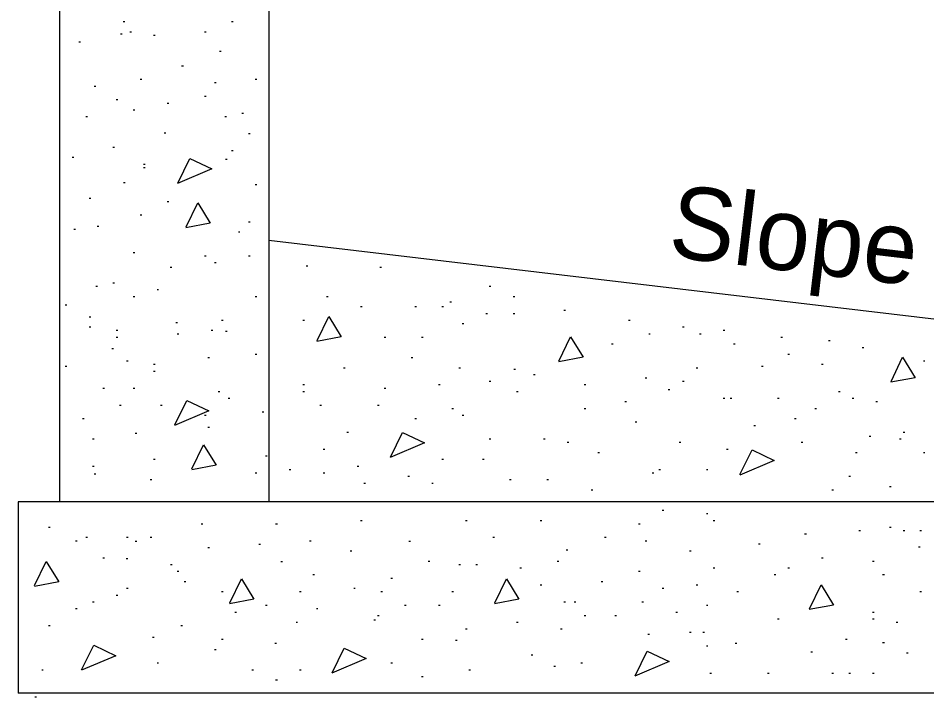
# Model space of a CAD drawing. Extents: x 0 to 2.83, y -0.12 to 1.83.
# Drawn here: x 0.5307 to 0.6766, y 0.3526 to 0.4615 of the extents above; entities that cross this region are included whole.
import ezdxf

# ---------------------------------------------------------------- set-up
doc = ezdxf.new("R2010")
doc.units = 0
doc.layers.add('RD_Pr_Roadway_Notes', color=7, linetype='Continuous')
doc.layers.add('SH_General_Details', color=7, linetype='Continuous')

msp = doc.modelspace()

# ---------------------------------------------------------------- linework, layer by layer
at = {"layer": 'SH_General_Details'}
for p, q in [((0.53736, 0.38389), (0.53736, 0.60446)), ((0.57096, 0.60389), (0.57096, 0.38389)), ((0.54754, 0.461), (0.5478, 0.461)), ((0.56497, 0.461), (0.56523, 0.461)), ((0.54712, 0.45904), (0.54739, 0.45904)), ((0.54863, 0.45937), (0.54889, 0.45937)), ((0.55244, 0.45882), (0.55271, 0.45882)), ((0.56061, 0.45937), (0.56088, 0.45937)), ((0.54046, 0.45774), (0.54072, 0.45774)), ((0.56303, 0.45623), (0.5633, 0.45623)), ((0.55695, 0.45389), (0.55722, 0.45389)), ((0.55026, 0.45174), (0.55053, 0.45174)), ((0.56225, 0.4512), (0.56251, 0.4512)), ((0.56878, 0.45174), (0.56905, 0.45174)), ((0.54291, 0.45062), (0.54318, 0.45062)), ((0.54645, 0.44848), (0.54671, 0.44848)), ((0.56061, 0.44902), (0.56088, 0.44902)), ((0.54917, 0.44684), (0.54944, 0.44684)), ((0.55462, 0.44793), (0.55489, 0.44793)), ((0.54155, 0.44575), (0.54181, 0.44575)), ((0.56388, 0.44575), (0.56415, 0.44575)), ((0.5666, 0.4463), (0.56687, 0.4463)), ((0.55414, 0.44313), (0.55441, 0.44313)), ((0.56769, 0.44303), (0.56796, 0.44303)), ((0.5459, 0.44085), (0.54617, 0.44085)), ((0.56497, 0.4403), (0.56523, 0.4403)), ((0.53937, 0.43922), (0.53963, 0.43922)), ((0.55081, 0.43813), (0.55107, 0.43813)), ((0.56397, 0.43892), (0.56424, 0.43892)), ((0.55081, 0.43758), (0.55107, 0.43758)), ((0.54759, 0.43517), (0.54786, 0.43517)), ((0.56878, 0.43486), (0.56905, 0.43486)), ((0.54209, 0.43268), (0.54236, 0.43268)), ((0.55462, 0.43213), (0.55489, 0.43213)), ((0.55026, 0.42996), (0.55053, 0.42996)), ((0.53964, 0.42769), (0.5399, 0.42769)), ((0.54338, 0.42816), (0.54365, 0.42816)), ((0.56769, 0.42887), (0.56796, 0.42887)), ((0.56606, 0.42723), (0.56632, 0.42723)), ((1.10273, 0.36301), (0.57096, 0.42585)), ((0.54917, 0.42396), (0.54944, 0.42396)), ((0.56061, 0.42342), (0.56088, 0.42342)), ((0.56769, 0.42342), (0.56796, 0.42342)), ((0.56225, 0.42233), (0.56251, 0.42233)), ((0.55508, 0.4216), (0.55535, 0.4216)), ((0.57695, 0.42178), (0.57722, 0.42178)), ((0.58877, 0.4216), (0.58903, 0.4216)), ((0.5459, 0.41906), (0.54617, 0.41906)), ((0.54318, 0.41852), (0.54345, 0.41852)), ((0.55299, 0.41797), (0.55325, 0.41797)), ((0.60637, 0.41852), (0.60663, 0.41852)), ((0.54917, 0.41688), (0.54944, 0.41688)), ((0.56878, 0.41688), (0.56905, 0.41688)), ((0.58022, 0.41688), (0.58049, 0.41688)), ((0.6, 0.41599), (0.60027, 0.41599)), ((0.61018, 0.41688), (0.61045, 0.41688)), ((0.53823, 0.41552), (0.5385, 0.41552)), ((0.58567, 0.41525), (0.58593, 0.41525)), ((0.59438, 0.41525), (0.59465, 0.41525)), ((0.59874, 0.41525), (0.59901, 0.41525)), ((0.61835, 0.4147), (0.61862, 0.4147)), ((0.54209, 0.41361), (0.54236, 0.41361)), ((0.56333, 0.41307), (0.5636, 0.41307)), ((0.57641, 0.41307), (0.57667, 0.41307)), ((0.60582, 0.41416), (0.60609, 0.41416)), ((0.61018, 0.41416), (0.61045, 0.41416)), ((0.6287, 0.41307), (0.62897, 0.41307)), ((0.54209, 0.41198), (0.54236, 0.41198)), ((0.55601, 0.41271), (0.55628, 0.41271)), ((0.60201, 0.41252), (0.60227, 0.41252)), ((0.63741, 0.41198), (0.63768, 0.41198)), ((0.54645, 0.41144), (0.54671, 0.41144)), ((0.54645, 0.41035), (0.54671, 0.41035)), ((0.55625, 0.41089), (0.55652, 0.41089)), ((0.5617, 0.41144), (0.56197, 0.41144)), ((0.56397, 0.41131), (0.56424, 0.41131)), ((0.58948, 0.41035), (0.58975, 0.41035)), ((0.59547, 0.41035), (0.59574, 0.41035)), ((0.63197, 0.41089), (0.63223, 0.41089)), ((0.64014, 0.41089), (0.6404, 0.41089)), ((0.64395, 0.41144), (0.64422, 0.41144)), ((0.65321, 0.41035), (0.65348, 0.41035)), ((0.62597, 0.40926), (0.62624, 0.40926)), ((0.64558, 0.40926), (0.64585, 0.40926)), ((0.66084, 0.4098), (0.6611, 0.4098)), ((0.66628, 0.40871), (0.66655, 0.40871)), ((0.54572, 0.4085), (0.54599, 0.4085)), ((0.56878, 0.40762), (0.56905, 0.40762)), ((0.6543, 0.40762), (0.65457, 0.40762)), ((0.54808, 0.40653), (0.54835, 0.40653)), ((0.55244, 0.40599), (0.55271, 0.40599)), ((0.56116, 0.40708), (0.56142, 0.40708)), ((0.59384, 0.40708), (0.5941, 0.40708)), ((0.65975, 0.40599), (0.66001, 0.40599)), ((0.67609, 0.40653), (0.67635, 0.40653)), ((0.53823, 0.4057), (0.5385, 0.4057)), ((0.55244, 0.4049), (0.55271, 0.4049)), ((0.58294, 0.40544), (0.58321, 0.40544)), ((0.60146, 0.40544), (0.60173, 0.40544)), ((0.61029, 0.40523), (0.61056, 0.40523)), ((0.61345, 0.40435), (0.61371, 0.40435)), ((0.63959, 0.40544), (0.63986, 0.40544)), ((0.65007, 0.4057), (0.65033, 0.4057)), ((0.60637, 0.40326), (0.60663, 0.40326)), ((0.63142, 0.40381), (0.63169, 0.40381)), ((0.63741, 0.40326), (0.63768, 0.40326)), ((0.54427, 0.40218), (0.54454, 0.40218)), ((0.54917, 0.40218), (0.54944, 0.40218)), ((0.56279, 0.40163), (0.56306, 0.40163)), ((0.57641, 0.40272), (0.57667, 0.40272)), ((0.57641, 0.40163), (0.57667, 0.40163)), ((0.58948, 0.40218), (0.58975, 0.40218)), ((0.59819, 0.40272), (0.59846, 0.40272)), ((0.61072, 0.40163), (0.61099, 0.40163)), ((0.62162, 0.40272), (0.62188, 0.40272)), ((0.63509, 0.40195), (0.63536, 0.40195)), ((0.66247, 0.40163), (0.66274, 0.40163)), ((0.56442, 0.40054), (0.56469, 0.40054)), ((0.62815, 0.4), (0.62842, 0.4)), ((0.64395, 0.40054), (0.64422, 0.40054)), ((0.64504, 0.40054), (0.64531, 0.40054)), ((0.65267, 0.40054), (0.65293, 0.40054)), ((0.66465, 0.40054), (0.66492, 0.40054)), ((0.66846, 0.4), (0.66873, 0.4)), ((0.54699, 0.39945), (0.54726, 0.39945)), ((0.55353, 0.39945), (0.5538, 0.39945)), ((0.57913, 0.39945), (0.5794, 0.39945)), ((0.58839, 0.39945), (0.58866, 0.39945)), ((0.60037, 0.39891), (0.60064, 0.39891)), ((0.62162, 0.39891), (0.62188, 0.39891)), ((0.65866, 0.39891), (0.65892, 0.39891)), ((0.541, 0.39727), (0.54127, 0.39727)), ((0.56061, 0.39782), (0.56088, 0.39782)), ((0.56987, 0.39836), (0.57014, 0.39836)), ((0.59438, 0.39727), (0.59465, 0.39727)), ((0.60201, 0.39782), (0.60227, 0.39782)), ((0.65539, 0.39727), (0.65566, 0.39727)), ((0.56116, 0.39587), (0.56143, 0.39587)), ((0.62979, 0.39673), (0.63005, 0.39673)), ((0.64885, 0.39618), (0.64912, 0.39618)), ((0.54946, 0.39493), (0.54973, 0.39493)), ((0.58349, 0.39509), (0.58375, 0.39509)), ((0.66738, 0.39446), (0.66765, 0.39446)), ((0.67282, 0.39509), (0.67309, 0.39509)), ((0.54264, 0.394), (0.5429, 0.394)), ((0.60637, 0.394), (0.60663, 0.394)), ((0.61508, 0.394), (0.61535, 0.394)), ((0.61889, 0.39346), (0.61916, 0.39346)), ((0.63687, 0.39346), (0.63714, 0.39346)), ((0.65648, 0.39346), (0.65675, 0.39346)), ((0.67227, 0.394), (0.67254, 0.394)), ((0.57042, 0.39128), (0.57068, 0.39128)), ((0.57968, 0.39237), (0.57994, 0.39237)), ((0.6238, 0.39183), (0.62406, 0.39183)), ((0.64449, 0.39237), (0.64476, 0.39237)), ((0.66519, 0.39183), (0.66546, 0.39183)), ((0.67609, 0.39183), (0.67635, 0.39183)), ((0.55244, 0.39074), (0.55271, 0.39074)), ((0.59874, 0.39074), (0.59901, 0.39074)), ((0.60528, 0.39074), (0.60554, 0.39074)), ((0.54264, 0.38965), (0.5429, 0.38965)), ((0.54291, 0.38838), (0.54318, 0.38838)), ((0.56878, 0.38856), (0.56905, 0.38856)), ((0.57423, 0.3891), (0.57449, 0.3891)), ((0.57968, 0.38856), (0.57994, 0.38856)), ((0.58512, 0.38965), (0.58539, 0.38965)), ((0.63251, 0.38856), (0.63278, 0.38856)), ((0.6336, 0.3891), (0.63387, 0.3891)), ((0.64123, 0.3891), (0.64149, 0.3891)), ((0.5519, 0.38747), (0.55216, 0.38747)), ((0.58621, 0.38692), (0.58648, 0.38692)), ((0.59329, 0.38801), (0.59356, 0.38801)), ((0.59711, 0.38692), (0.59737, 0.38692)), ((0.60963, 0.38747), (0.6099, 0.38747)), ((0.61563, 0.38747), (0.61589, 0.38747)), ((0.6641, 0.38801), (0.66437, 0.38801)), ((0.62271, 0.38583), (0.62297, 0.38583)), ((0.66138, 0.38583), (0.66165, 0.38583)), ((0.67064, 0.38638), (0.67091, 0.38638)), ((0.85785, 0.38389), (0.53069, 0.38389)), ((0.53069, 0.38389), (0.53069, 0.35322)), ((0.63415, 0.38257), (0.63441, 0.38257)), ((0.64123, 0.38202), (0.64149, 0.38202)), ((0.53555, 0.37984), (0.53582, 0.37984)), ((0.56007, 0.38039), (0.56033, 0.38039)), ((0.57205, 0.38039), (0.57232, 0.38039)), ((0.58567, 0.38093), (0.58593, 0.38093)), ((0.60255, 0.38093), (0.60282, 0.38093)), ((0.61454, 0.38093), (0.6148, 0.38093)), ((0.63033, 0.38039), (0.6306, 0.38039)), ((0.64232, 0.38093), (0.64258, 0.38093)), ((0.67064, 0.37984), (0.67091, 0.37984)), ((0.54155, 0.37821), (0.54181, 0.37821)), ((0.54808, 0.37821), (0.54835, 0.37821)), ((0.5519, 0.37821), (0.55216, 0.37821)), ((0.60691, 0.37821), (0.60718, 0.37821)), ((0.62489, 0.37821), (0.62515, 0.37821)), ((0.65702, 0.37875), (0.65729, 0.37875)), ((0.66574, 0.3793), (0.66601, 0.3793)), ((0.67282, 0.3793), (0.67309, 0.3793)), ((0.67554, 0.3793), (0.67581, 0.3793)), ((0.53991, 0.37766), (0.54018, 0.37766)), ((0.54946, 0.37762), (0.54973, 0.37762)), ((0.56116, 0.37657), (0.56142, 0.37657)), ((0.56933, 0.37712), (0.56959, 0.37712)), ((0.5775, 0.37766), (0.57776, 0.37766)), ((0.59345, 0.37762), (0.59371, 0.37762)), ((0.63142, 0.37766), (0.63169, 0.37766)), ((0.6496, 0.37715), (0.64986, 0.37715)), ((0.67533, 0.37668), (0.6756, 0.37668)), ((0.58403, 0.37603), (0.5843, 0.37603)), ((0.61871, 0.37622), (0.61898, 0.37622)), ((0.6385, 0.37603), (0.63877, 0.37603)), ((0.54427, 0.37494), (0.54454, 0.37494)), ((0.54806, 0.37481), (0.54833, 0.37481)), ((0.55516, 0.37385), (0.55543, 0.37385)), ((0.57286, 0.37434), (0.57313, 0.37434)), ((0.59656, 0.3744), (0.59683, 0.3744)), ((0.60146, 0.37385), (0.60173, 0.37385)), ((0.60419, 0.37385), (0.60445, 0.37385)), ((0.61726, 0.3744), (0.61753, 0.3744)), ((0.65975, 0.37494), (0.66001, 0.37494)), ((0.66792, 0.3744), (0.66818, 0.3744)), ((0.55625, 0.37276), (0.55652, 0.37276)), ((0.57804, 0.37222), (0.57831, 0.37222)), ((0.61127, 0.37331), (0.61153, 0.37331)), ((0.63033, 0.37276), (0.6306, 0.37276)), ((0.64232, 0.37331), (0.64258, 0.37331)), ((0.65212, 0.37222), (0.65239, 0.37222)), ((0.6543, 0.37331), (0.65457, 0.37331)), ((0.66955, 0.37222), (0.66982, 0.37222)), ((0.55734, 0.37113), (0.55761, 0.37113)), ((0.59057, 0.37167), (0.59084, 0.37167)), ((0.62434, 0.37113), (0.62461, 0.37113)), ((0.54808, 0.37004), (0.54835, 0.37004)), ((0.56333, 0.36949), (0.5636, 0.36949)), ((0.57586, 0.36949), (0.57613, 0.36949)), ((0.58458, 0.37004), (0.58484, 0.37004)), ((0.58893, 0.36949), (0.5892, 0.36949)), ((0.60037, 0.36949), (0.60064, 0.36949)), ((0.61454, 0.37058), (0.6148, 0.37058)), ((0.63415, 0.37004), (0.63441, 0.37004)), ((0.63959, 0.37058), (0.63986, 0.37058)), ((0.64613, 0.36949), (0.6464, 0.36949)), ((0.67554, 0.36949), (0.67581, 0.36949)), ((0.54264, 0.36786), (0.5429, 0.36786)), ((0.54645, 0.36895), (0.54671, 0.36895)), ((0.61835, 0.36786), (0.61862, 0.36786)), ((0.61998, 0.36786), (0.62025, 0.36786)), ((0.63088, 0.36786), (0.63114, 0.36786)), ((0.53991, 0.36677), (0.54018, 0.36677)), ((0.57042, 0.36731), (0.57068, 0.36731)), ((0.57859, 0.36677), (0.57885, 0.36677)), ((0.59275, 0.36731), (0.59301, 0.36731)), ((0.59819, 0.36731), (0.59846, 0.36731)), ((0.64123, 0.36731), (0.64149, 0.36731)), ((0.56551, 0.36622), (0.56578, 0.36622)), ((0.58783, 0.36499), (0.5881, 0.36499)), ((0.58839, 0.36568), (0.58866, 0.36568)), ((0.62162, 0.36568), (0.62188, 0.36568)), ((0.62652, 0.36568), (0.62679, 0.36568)), ((0.63633, 0.36622), (0.63659, 0.36622)), ((0.65267, 0.36514), (0.65293, 0.36514)), ((0.66792, 0.36622), (0.66818, 0.36622)), ((0.66792, 0.36514), (0.66818, 0.36514)), ((0.53555, 0.36405), (0.53582, 0.36405)), ((0.5568, 0.36405), (0.55706, 0.36405)), ((0.57532, 0.36459), (0.57558, 0.36459)), ((0.60255, 0.3635), (0.60282, 0.3635)), ((0.61072, 0.36459), (0.61099, 0.36459)), ((0.61781, 0.3635), (0.61807, 0.3635)), ((0.67173, 0.36459), (0.672, 0.36459)), ((0.55227, 0.36218), (0.55254, 0.36218)), ((0.63182, 0.36265), (0.63208, 0.36265)), ((0.6385, 0.36296), (0.63877, 0.36296)), ((0.64068, 0.36296), (0.64095, 0.36296)), ((0.56333, 0.36187), (0.5636, 0.36187)), ((0.57192, 0.36124), (0.57219, 0.36124)), ((0.59547, 0.36187), (0.59574, 0.36187)), ((0.60093, 0.36171), (0.6012, 0.36171)), ((0.64123, 0.36078), (0.64149, 0.36078)), ((0.64585, 0.36124), (0.64612, 0.36124)), ((0.66356, 0.36187), (0.66383, 0.36187)), ((0.66955, 0.36132), (0.66982, 0.36132)), ((0.56225, 0.36023), (0.56251, 0.36023)), ((0.6131, 0.35937), (0.61337, 0.35937)), ((0.65802, 0.35984), (0.65829, 0.35984)), ((0.67336, 0.35969), (0.67363, 0.35969)), ((0.55299, 0.35805), (0.55325, 0.35805)), ((0.59057, 0.35805), (0.59084, 0.35805)), ((0.62107, 0.35805), (0.62134, 0.35805)), ((0.53447, 0.35696), (0.53473, 0.35696)), ((0.56824, 0.35696), (0.5685, 0.35696)), ((0.57586, 0.35696), (0.57613, 0.35696)), ((0.6031, 0.35696), (0.60336, 0.35696)), ((0.61671, 0.35751), (0.61698, 0.35751)), ((0.64177, 0.35642), (0.64204, 0.35642)), ((0.65103, 0.35642), (0.6513, 0.35642)), ((0.66138, 0.35642), (0.66165, 0.35642)), ((0.6641, 0.35642), (0.66437, 0.35642)), ((0.66792, 0.35642), (0.66818, 0.35642)), ((0.57205, 0.35533), (0.57232, 0.35533)), ((0.59547, 0.35588), (0.59574, 0.35588)), ((0.85785, 0.35322), (0.53069, 0.35322)), ((0.53338, 0.35261), (0.53364, 0.35261))]:
    msp.add_line(p, q, dxfattribs=at)
for points in [[(0.55632, 0.43508), (0.55826, 0.43902), (0.5618, 0.43735), (0.55628, 0.435)], [(0.55766, 0.42804), (0.55953, 0.43191), (0.56153, 0.42864), (0.55762, 0.4279)], [(0.57871, 0.40979), (0.58058, 0.41366), (0.58259, 0.41039), (0.57868, 0.40965)], [(0.61755, 0.40651), (0.61942, 0.41038), (0.62142, 0.40711), (0.61752, 0.40638)], [(0.67089, 0.40324), (0.67276, 0.40711), (0.67477, 0.40384), (0.67086, 0.4031)], [(0.55585, 0.39625), (0.55779, 0.40019), (0.56133, 0.39852), (0.55581, 0.39616)], [(0.59048, 0.3911), (0.59242, 0.39504), (0.59596, 0.39337), (0.59044, 0.39102)], [(0.55859, 0.3892), (0.56046, 0.39307), (0.56247, 0.3898), (0.55856, 0.38906)], [(0.64663, 0.38829), (0.64857, 0.39223), (0.65211, 0.39056), (0.64659, 0.38821)], [(0.53333, 0.37048), (0.5352, 0.37435), (0.5372, 0.37108), (0.53329, 0.37034)], [(0.56468, 0.36768), (0.56655, 0.37155), (0.56855, 0.36828), (0.56464, 0.36754)], [(0.60726, 0.36768), (0.60913, 0.37155), (0.61113, 0.36828), (0.60722, 0.36754)], [(0.65779, 0.36674), (0.65966, 0.37061), (0.66167, 0.36734), (0.65776, 0.3666)], [(0.54088, 0.35694), (0.54282, 0.36088), (0.54636, 0.35921), (0.54084, 0.35686)], [(0.58112, 0.35647), (0.58306, 0.36041), (0.5866, 0.35874), (0.58108, 0.35639)], [(0.62979, 0.356), (0.63172, 0.35994), (0.63526, 0.35828), (0.62974, 0.35592)]]:
    msp.add_lwpolyline(points, dxfattribs=at)

# ---------------------------------------------------------------- texts
at = {"layer": 'RD_Pr_Roadway_Notes'}
msp.add_text('Slope 8%', height=0.011667, rotation=353.2605, dxfattribs=at).set_placement((0.63489, 0.4233))

doc.saveas('drawing.dxf')
